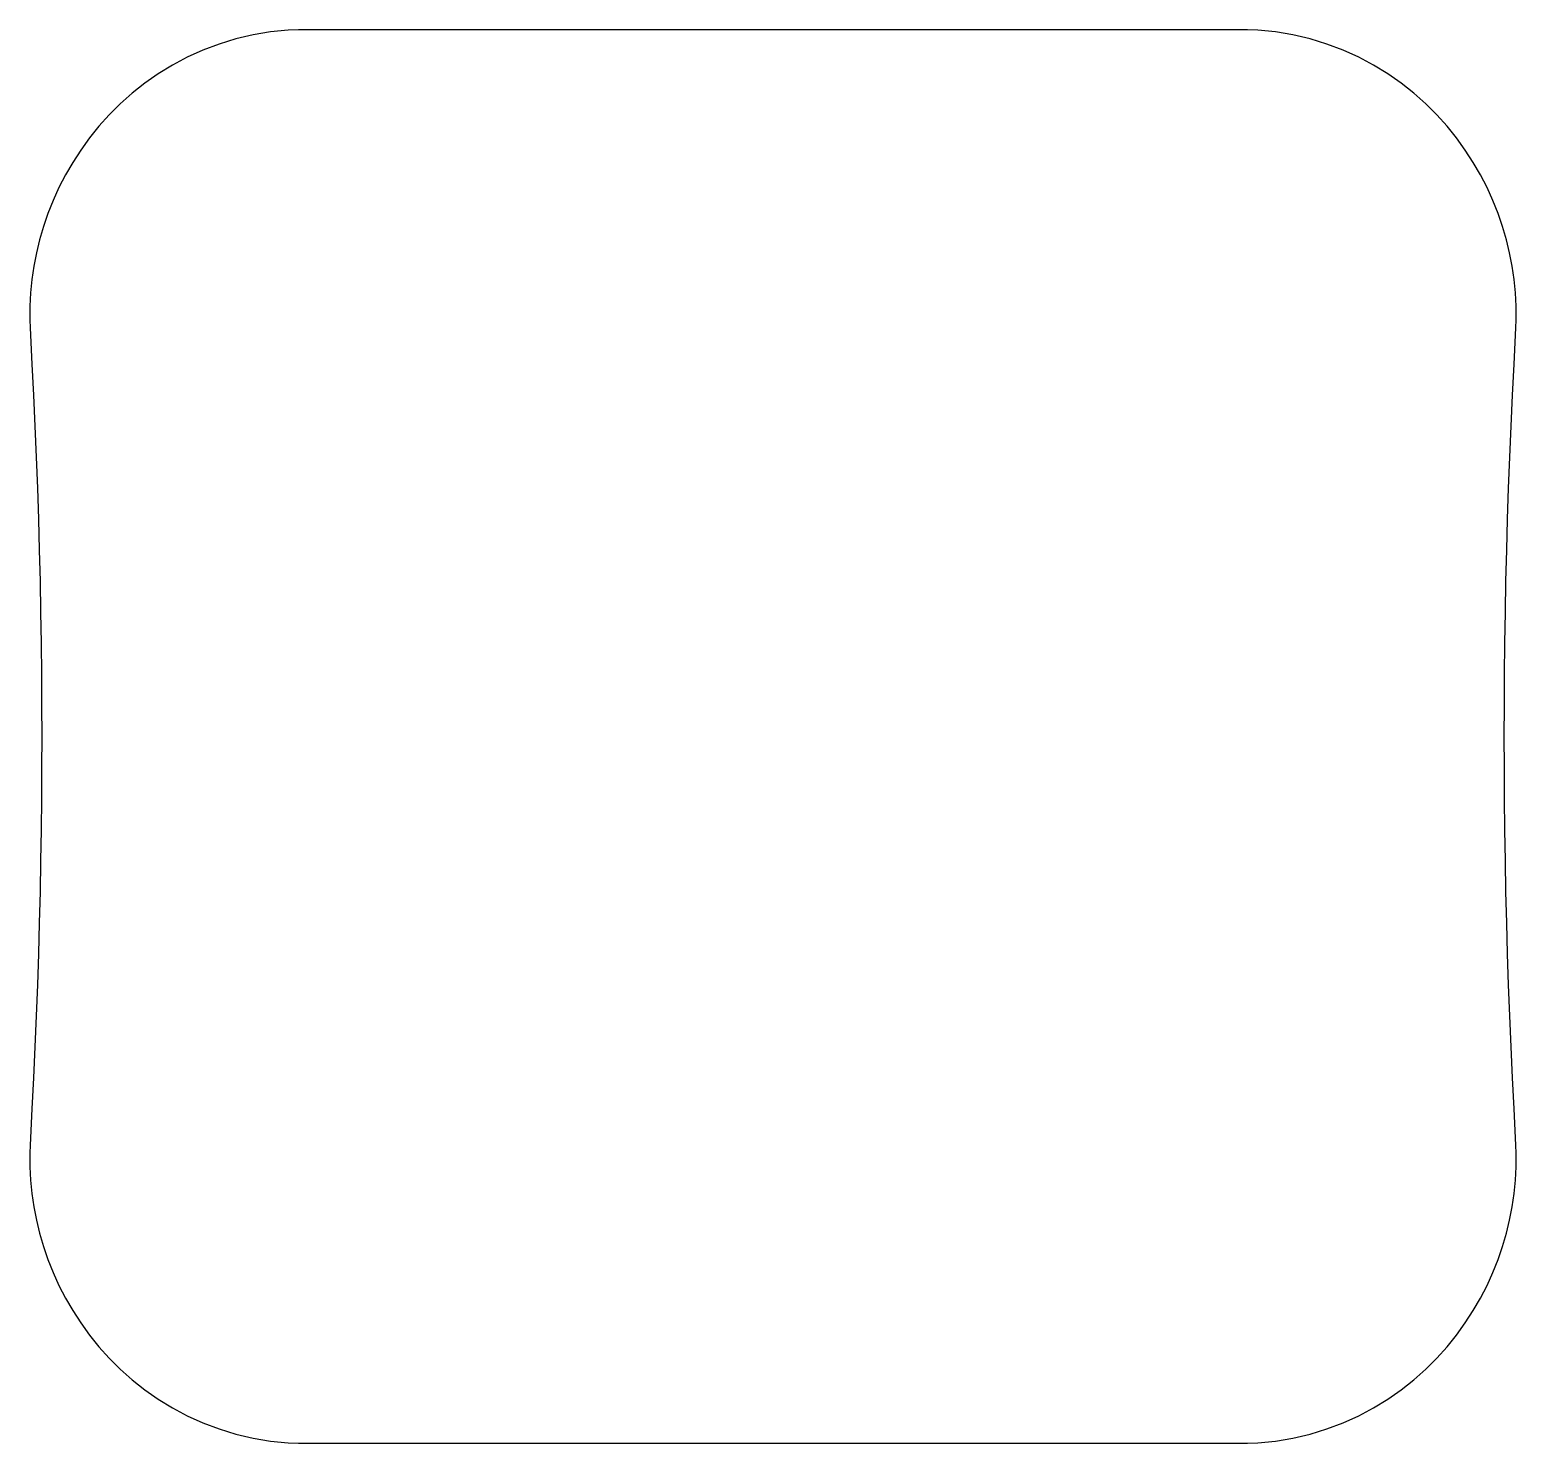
# Model space of a CAD drawing. Header units: millimetres. Extents: x -2739 to 22335, y -2448 to 6743.
# Drawn here: x 19117 to 22335, y 3683 to 6743 of the extents above.
import ezdxf

# ---------------------------------------------------------------- set-up
doc = ezdxf.new("R2010")
doc.units = ezdxf.units.MM

msp = doc.modelspace()

# ---------------------------------------------------------------- linework, layer by layer
msp.add_lwpolyline([(22311.145, 4944.233), (22310.119, 5011.457), (22309.385, 5078.686), (22308.945, 5145.919), (22308.799, 5213.154), (22308.945, 5280.388), (22309.385, 5347.622), (22310.119, 5414.851), (22311.145, 5482.074), (22312.465, 5549.289), (22314.078, 5616.495), (22315.985, 5683.689), (22318.184, 5750.868), (22320.677, 5818.033), (22323.462, 5885.179), (22326.541, 5952.305), (22329.912, 6019.411), (22334.085, 6097.69), (22334.694, 6115.434), (22334.392, 6144.393), (22332.79, 6173.337), (22329.885, 6202.247), (22325.662, 6231.102), (22320.109, 6259.868), (22313.204, 6288.524), (22304.922, 6317.038), (22295.233, 6345.373), (22284.102, 6373.495), (22271.495, 6401.35), (22257.377, 6428.874), (22241.706, 6456.008), (22224.438, 6482.684), (22205.539, 6508.806), (22184.976, 6534.279), (22162.719, 6558.989), (22138.749, 6582.815), (22113.056, 6605.62), (22085.655, 6627.25), (22056.573, 6647.547), (22025.853, 6666.347), (21993.578, 6683.472), (21959.847, 6698.753), (21924.79, 6712.023), (21888.578, 6723.123), (21851.395, 6731.916), (21813.463, 6738.283), (21775.022, 6742.14), (21752.998, 6742.875), (20802.594, 6743.154), (19698.663, 6742.875), (19676.638, 6742.14), (19638.198, 6738.283), (19600.266, 6731.916), (19563.083, 6723.123), (19526.871, 6712.023), (19491.813, 6698.753), (19458.083, 6683.472), (19425.808, 6666.347), (19395.088, 6647.547), (19366.005, 6627.25), (19338.604, 6605.62), (19312.912, 6582.815), (19288.941, 6558.989), (19266.685, 6534.279), (19246.121, 6508.806), (19227.223, 6482.684), (19209.955, 6456.008), (19194.283, 6428.874), (19180.165, 6401.35), (19167.558, 6373.495), (19156.428, 6345.373), (19146.739, 6317.038), (19138.457, 6288.524), (19131.552, 6259.868), (19125.998, 6231.102), (19121.776, 6202.247), (19118.87, 6173.337), (19117.269, 6144.393), (19116.967, 6115.434), (19117.576, 6097.69), (19121.749, 6019.411), (19125.12, 5952.305), (19128.199, 5885.179), (19130.984, 5818.033), (19133.477, 5750.868), (19135.676, 5683.689), (19137.582, 5616.495), (19139.196, 5549.289), (19140.515, 5482.074), (19141.542, 5414.851), (19142.275, 5347.622), (19142.715, 5280.388), (19142.862, 5213.154), (19142.715, 5145.919), (19142.275, 5078.686), (19141.542, 5011.457), (19140.515, 4944.233), (19139.196, 4877.018), (19137.582, 4809.813), (19135.676, 4742.619), (19133.477, 4675.44), (19130.984, 4608.275), (19128.199, 4541.129), (19125.12, 4474.002), (19121.749, 4406.897), (19117.576, 4328.617), (19116.967, 4310.873), (19117.269, 4281.914), (19118.87, 4252.97), (19121.776, 4224.061), (19125.998, 4195.205), (19131.552, 4166.439), (19138.457, 4137.783), (19146.739, 4109.27), (19156.428, 4080.934), (19167.558, 4052.812), (19180.165, 4024.958), (19194.283, 3997.434), (19209.955, 3970.299), (19227.223, 3943.624), (19246.121, 3917.501), (19266.685, 3892.029), (19288.941, 3867.319), (19312.912, 3843.493), (19338.604, 3820.688), (19366.005, 3799.057), (19395.088, 3778.76), (19425.808, 3759.961), (19458.083, 3742.836), (19491.813, 3727.555), (19526.871, 3714.285), (19563.083, 3703.185), (19600.266, 3694.392), (19638.198, 3688.024), (19676.638, 3684.167), (19698.663, 3683.432), (20649.068, 3683.154), (21752.998, 3683.432), (21775.022, 3684.167), (21813.463, 3688.024), (21851.395, 3694.392), (21888.578, 3703.185), (21924.79, 3714.285), (21959.847, 3727.555), (21993.578, 3742.836), (22025.853, 3759.961), (22056.573, 3778.76), (22085.655, 3799.057), (22113.056, 3820.688), (22138.749, 3843.493), (22162.719, 3867.319), (22184.976, 3892.029), (22205.539, 3917.501), (22224.438, 3943.624), (22241.706, 3970.299), (22257.377, 3997.434), (22271.495, 4024.958), (22284.102, 4052.812), (22295.233, 4080.934), (22304.922, 4109.27), (22313.204, 4137.783), (22320.109, 4166.439), (22325.662, 4195.205), (22329.885, 4224.061), (22332.79, 4252.97), (22334.392, 4281.914), (22334.694, 4310.873), (22334.085, 4328.617), (22329.912, 4406.897), (22326.541, 4474.002), (22323.462, 4541.129), (22320.677, 4608.275), (22318.184, 4675.44), (22315.985, 4742.619), (22314.078, 4809.813), (22312.465, 4877.018), (22311.145, 4944.233)], close=True)

doc.saveas('drawing.dxf')
